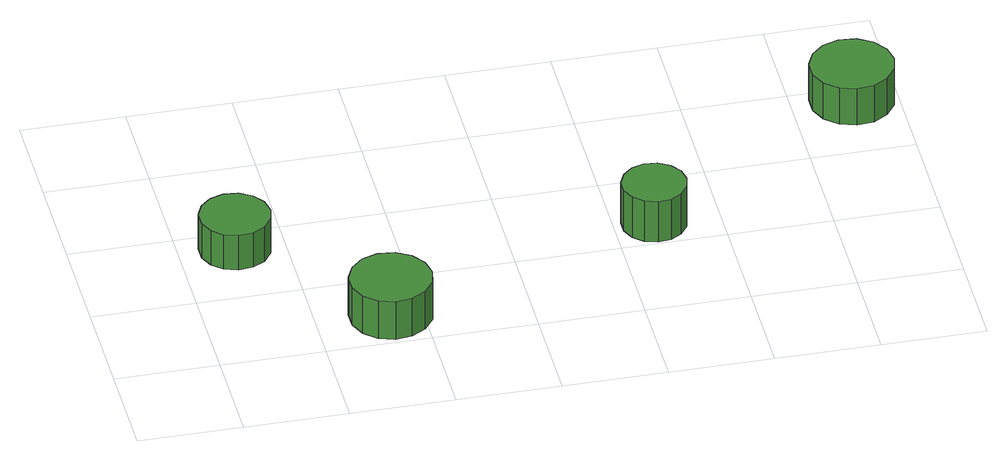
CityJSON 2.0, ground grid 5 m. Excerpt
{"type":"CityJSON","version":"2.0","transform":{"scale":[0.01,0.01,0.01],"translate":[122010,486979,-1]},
"CityObjects":{
"tree1":{"type":"SolitaryVegetationObject","attributes":{"function":"something"},"geometry":[{"type":"MultiSurface","lod":"1","boundaries":[[[0,1,2,3,4,5,6,7,8,9,10,11,12,13,14]],[[15,16,17,18,19,20,21,22,23,24,25,26,27,28,29]],[[0,29,28,1]],[[1,28,27,2]],[[2,27,26,3]],[[3,26,25,4]],[[4,25,24,5]],[[5,24,23,6]],[[6,23,22,7]],[[7,22,21,8]],[[8,21,20,9]],[[9,20,19,10]],[[10,19,18,11]],[[11,18,17,12]],[[12,17,16,13]],[[13,16,15,14]],[[14,15,29,0]]]}]},
"tree2":{"type":"SolitaryVegetationObject","attributes":{"function":"something"},"geometry":[{"type":"MultiSurface","lod":"1","boundaries":[[[30,31,32,33,34,35,36,37,38,39,40,41,42,43,44]],[[45,46,47,48,49,50,51,52,53,54,55,56,57,58,59]],[[30,59,58,31]],[[31,58,57,32]],[[32,57,56,33]],[[33,56,55,34]],[[34,55,54,35]],[[35,54,53,36]],[[36,53,52,37]],[[37,52,51,38]],[[38,51,50,39]],[[39,50,49,40]],[[40,49,48,41]],[[41,48,47,42]],[[42,47,46,43]],[[43,46,45,44]],[[44,45,59,30]]]}]},
"tree3":{"type":"SolitaryVegetationObject","attributes":{"function":"something"},"geometry":[{"type":"MultiSurface","lod":"1","boundaries":[[[60,61,62,63,64,65,66,67,68,69,70,71,72,73,74]],[[75,76,77,78,79,80,81,82,83,84,85,86,87,88,89]],[[60,89,88,61]],[[61,88,87,62]],[[62,87,86,63]],[[63,86,85,64]],[[64,85,84,65]],[[65,84,83,66]],[[66,83,82,67]],[[67,82,81,68]],[[68,81,80,69]],[[69,80,79,70]],[[70,79,78,71]],[[71,78,77,72]],[[72,77,76,73]],[[73,76,75,74]],[[74,75,89,60]]]}]},
"tree4":{"type":"SolitaryVegetationObject","attributes":{"function":"something"},"geometry":[{"type":"MultiSurface","lod":"1","boundaries":[[[90,91,92,93,94,95,96,97,98,99,100,101,102,103,104]],[[105,106,107,108,109,110,111,112,113,114,115,116,117,118,119]],[[90,119,118,91]],[[91,118,117,92]],[[92,117,116,93]],[[93,116,115,94]],[[94,115,114,95]],[[95,114,113,96]],[[96,113,112,97]],[[97,112,111,98]],[[98,111,110,99]],[[99,110,109,100]],[[100,109,108,101]],[[101,108,107,102]],[[102,107,106,103]],[[103,106,105,104]],[[104,105,119,90]]]}]}
},
"vertices":[
[432,875,288],[417,944,288],[376,1000,288],[315,1035,288],[246,1042,288],[180,1021,288],[128,974,288],[99,910,288],[99,840,288],[128,777,288],[180,730,288],[246,708,288],[315,716,288],[376,750,288],[417,807,288],[417,807,93],[376,750,93],[315,716,93],[246,708,93],[180,730,93],[128,777,93],[99,840,93],[99,910,93],[128,974,93],[180,1021,93],[246,1042,93],[315,1035,93],[376,1000,93],[417,944,93],[432,875,93],
[1047,215,306],[1030,294,306],[982,360,306],[912,400,306],[831,409,306],[754,384,306],[694,329,306],[661,255,306],[661,174,306],[694,100,306],[754,46,306],[831,21,306],[912,30,306],[982,70,306],[1030,136,306],[1030,136,93],[982,70,93],[912,30,93],[831,21,93],[754,46,93],[694,100,93],[661,174,93],[661,255,93],[694,329,93],[754,384,93],[831,409,93],[912,400,93],[982,360,93],[1030,294,93],[1047,215,93],
[2343,662,319],[2330,724,319],[2292,776,319],[2237,808,319],[2174,815,319],[2113,795,319],[2066,752,319],[2040,694,319],[2040,630,319],[2066,572,319],[2113,529,319],[2174,510,319],[2237,516,319],[2292,548,319],[2330,600,319],[2330,600,91],[2292,548,91],[2237,516,91],[2174,510,91],[2113,529,91],[2066,572,91],[2040,630,91],[2040,694,91],[2066,752,91],[2113,795,91],[2174,815,91],[2237,808,91],[2292,776,91],[2330,724,91],[2343,662,91],
[3483,1400,300],[3466,1481,300],[3417,1548,300],[3346,1589,300],[3263,1598,300],[3185,1572,300],[3124,1517,300],[3090,1442,300],[3090,1359,300],[3124,1284,300],[3185,1228,300],[3263,1203,300],[3346,1212,300],[3417,1253,300],[3466,1320,300],[3466,1320,95],[3417,1253,95],[3346,1212,95],[3263,1203,95],[3185,1228,95],[3124,1284,95],[3090,1359,95],[3090,1442,95],[3124,1517,95],[3185,1572,95],[3263,1598,95],[3346,1589,95],[3417,1548,95],[3466,1481,95],[3483,1400,95]
]}
